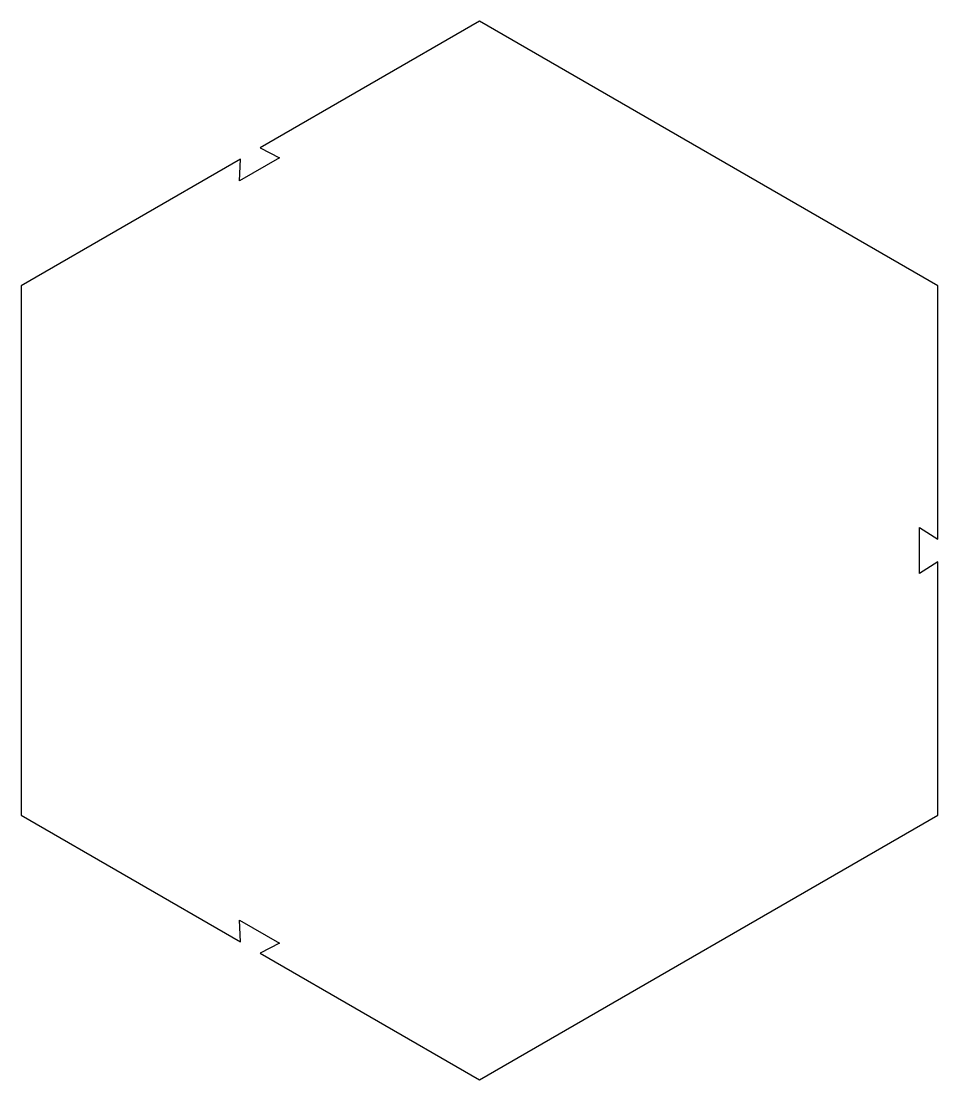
# Model space of a CAD drawing. Header units: millimetres. Extents: x -200 to 200, y -231 to 231.
import ezdxf

# ---------------------------------------------------------------- set-up
doc = ezdxf.new("R2010")
doc.units = ezdxf.units.MM
doc.layers.get('0').update_dxf_attribs({"linetype": 'CONTINUOUS'})

msp = doc.modelspace()

# ---------------------------------------------------------------- linework, layer by layer
msp.add_lwpolyline([(-87.34, -171.28), (-95.67, -175.71), (0, -230.94), (200, -115.47), (200, -5), (192, -10), (192, 10), (200, 5), (200, 115.47), (0, 230.94), (-95.67, 175.71), (-87.34, 171.28), (-104.66, 161.28), (-104.33, 170.71), (-200, 115.47), (-200, -115.47), (-104.33, -170.71), (-104.66, -161.28)], close=True)

doc.saveas('drawing.dxf')
